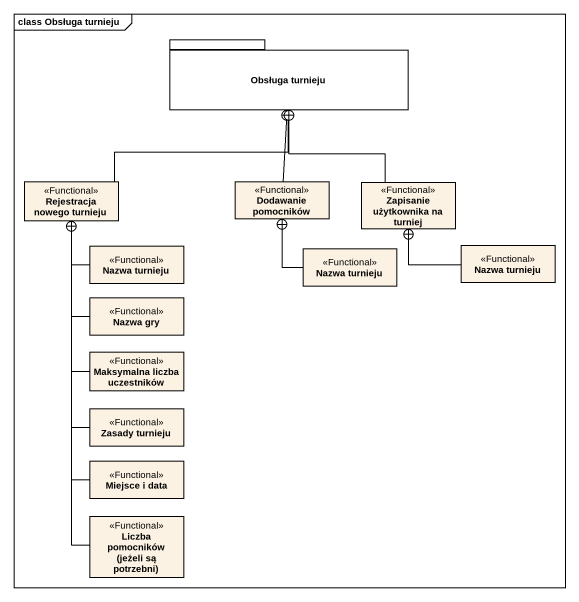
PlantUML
@startuml
mainframe class Obsługa turnieju
hide circle
hide empty members
package "Obsługa turnieju" as Obsługa_turnieju {
}
class "Rejestracja nowego turnieju" as Rejestracja_nowego_turnieju <<Functional>>
class "Dodawanie pomocników" as Dodawanie_pomocników <<Functional>>
class "Zapisanie użytkownika na turniej" as Zapisanie_użytkownika_na <<Functional>>
class "Nazwa turnieju" as Nazwa_turnieju <<Functional>>
class "Nazwa turnieju" as Nazwa_turnieju_2 <<Functional>>
class "Nazwa turnieju" as Nazwa_turnieju_3 <<Functional>>
class "Nazwa gry" as Nazwa_gry <<Functional>>
class "Maksymalna liczba uczestników" as Maksymalna_liczba <<Functional>>
class "Zasady turnieju" as Zasady_turnieju <<Functional>>
class "Miejsce i data" as Miejsce_i_data <<Functional>>
class "Liczba pomocników (jeżeli są potrzebni)" as Liczba_pomocników_jeżeli_są <<Functional>>
Rejestracja_nowego_turnieju -right-+ Obsługa_turnieju
Dodawanie_pomocników -up-+ Obsługa_turnieju
Zapisanie_użytkownika_na -up-+ Obsługa_turnieju
Nazwa_turnieju -up-+ Rejestracja_nowego_turnieju
Nazwa_turnieju_2 -left-+ Zapisanie_użytkownika_na
Nazwa_turnieju_3 -up-+ Dodawanie_pomocników
Nazwa_gry -up-+ Rejestracja_nowego_turnieju
Maksymalna_liczba -up-+ Rejestracja_nowego_turnieju
Zasady_turnieju -up-+ Rejestracja_nowego_turnieju
Miejsce_i_data -up-+ Rejestracja_nowego_turnieju
Liczba_pomocników_jeżeli_są -up-+ Rejestracja_nowego_turnieju
@enduml
